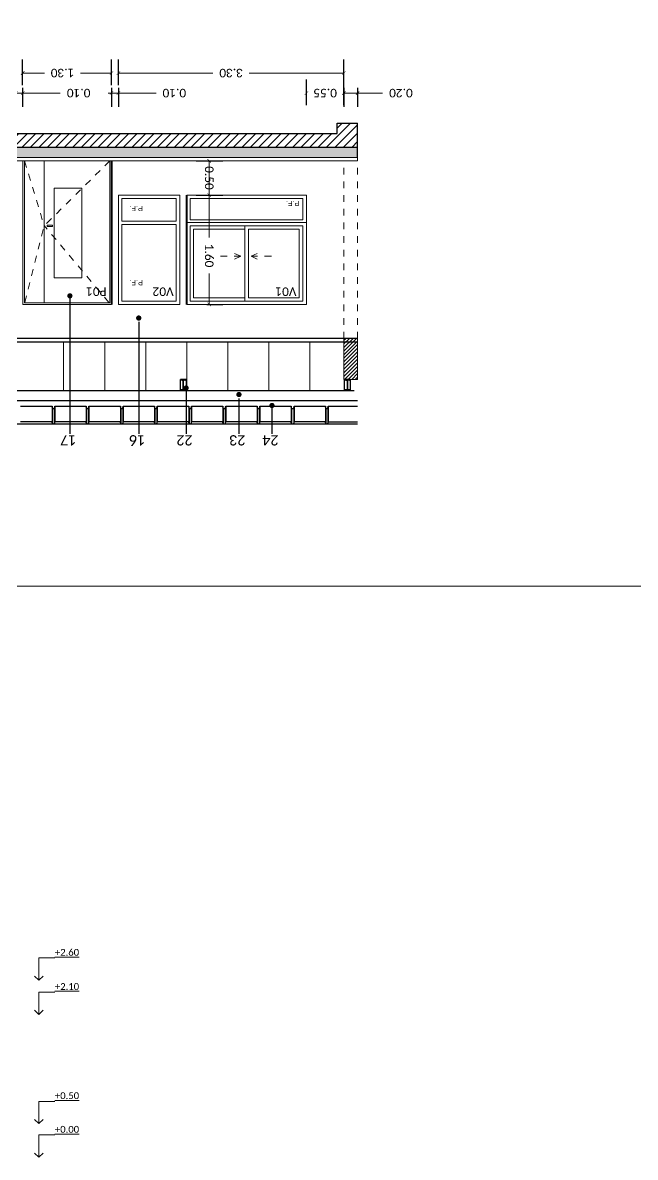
# Model space of a CAD drawing. Header units: metres. Extents: x -127.2 to -72.7, y -10.7 to 45.9.
# Drawn here: x -100.01 to -91.05, y -9.37 to 7.23 of the extents above; entities that cross this region are included whole.
import ezdxf
from ezdxf import colors
from ezdxf.entities.mleader import LeaderData, LeaderLine
from ezdxf.enums import TextEntityAlignment as Align
from ezdxf.math import Vec2, Vec3

# ---------------------------------------------------------------- set-up
doc = ezdxf.new("R2010")
doc.units = ezdxf.units.M
doc.header["$LTSCALE"] = 0.05
doc.header["$MEASUREMENT"] = 0
doc.linetypes.add('DASHED', pattern=[0.75, 0.5, -0.25])
doc.linetypes.add('STYLE_01', pattern=[0.41664, 0.20828, -0.20836])
for name, color, linetype, lineweight in [('0-COT-1-50', 3, 'Continuous', 5), ('0-T-1-50-TEXTOS', 4, 'Continuous', 5), ('0-T-1-75-TEXTOS', 4, 'Continuous', 5), ('2.CORTE CHAPA', 3, 'Continuous', 25), ('2.CORTE MURO EXTERIOR', 4, 'Continuous', 18), ('2.CORTE PERFILES ESTRUCTURALES', 4, 'Continuous', 25), ('3. LINEA SOLADO', 4, 'Continuous', 18), ('3.VISTA CARP MARCO', 1, 'Continuous', 9), ('3.VISTA MURO COMUN', 1, 'Continuous', 40), ('3.VISTA TIMPANO SUPERIOR', 2, 'Continuous', 25), ('3SA TEXTOS 1-100', 1, 'Continuous', 0), ('6', 252, 'Continuous', 25), ('A-----NPP', 5, 'Continuous', 9), ('APERTURAS', 251, 'STYLE_01', 18), ('CARPINTERIAS', 1, 'Continuous', 25), ('ESTRUCTURA', 3, 'Continuous', 18), ('flechitas', 2, 'Continuous', 25)]:
    doc.layers.add(name, color=color, linetype=linetype, lineweight=lineweight)
doc.layers.add('2.CORTE PLATEA', color=4, linetype='Continuous')
doc.layers.add('HATCH', color=1, linetype='Continuous')
doc.layers.add('2.CORTE RELLENO MURO', color=7, linetype='Continuous', true_color=0x9e9e9e)
doc.styles.add('1-50-TEXTO-CAL', font='calibri.ttf', dxfattribs={"height": 0.125})
doc.styles.add('Arial Narrow', font='ARIALN.TTF')
doc.styles.add('TCH-1-50-CA', font='calibri.ttf', dxfattribs={"height": 0.1})
doc.styles.add('TCH-1-75-CA', font='calibri.ttf', dxfattribs={"height": 0.15})
doc.dimstyles.new('1-50-COTAS', dxfattribs={"dimtxt": 0.12, "dimasz": 0.1, "dimexe": 0.2, "dimexo": 0.02, "dimgap": 0.1, "dimtad": 0, "dimtoh": 1, "dimzin": 0, "dimdsep": 46, "dimtxsty": '1-50-TEXTO-CAL', "dimblk": 'ARCHTICK', "dimcen": 2, "dimclrd": 256, "dimclre": 250, "dimclrt": 256, "dimadec": 0, "dimazin": 0, "dimtfac": 1, "dimtmove": 0, "dimatfit": 3, "dimldrblk": 'DOT', "dimfxl": 1, "dimfxlon": 1, "dimtzin": 0, "dimlwd": -1, "dimarcsym": 0})

# ---------------------------------------------------------------- blocks, each defined once
blk = doc.blocks.new('_ArchTick')
at = {"color": 0, "linetype": 'ByBlock', "const_width": 0.15}
blk.add_lwpolyline([(-0.5, -0.5), (0.5, 0.5)], dxfattribs=at)
blk = doc.blocks.new('*D57')
at = {"layer": '0-COT-1-50', "color": 250, "lineweight": -2, "transparency": 16777216}
for p, q in [((-97.475, 5.208), (-97.085, 5.208)), ((-97.427, 4.708), (-97.085, 4.708))]:
    blk.add_line(p, q, dxfattribs=at)
at = {"layer": '0-COT-1-50', "transparency": 16777216}
blk.add_line((-97.285, 5.208), (-97.285, 4.708), dxfattribs=at)
at = {"layer": 'Defpoints', "color": 0, "transparency": 16777216}
for p in [(-97.495, 5.208, 0), (-97.447, 4.708, 0), (-97.285, 4.708)]:
    blk.add_point(p, dxfattribs=at)
at = {"layer": '0-COT-1-50', "transparency": 16777216, "xscale": 0.05, "yscale": 0.05, "zscale": 0.05}
for p, rotation in [((-97.285, 5.208), 90), ((-97.285, 4.708), 270)]:
    blk.add_blockref('_ArchTick', p, dxfattribs=dict(at, rotation=rotation))
at = {"layer": '0-COT-1-50', "transparency": 16777216, "insert": (-97.285, 4.958), "char_height": 0.125, "attachment_point": 5, "rotation": 270, "style": '1-50-TEXTO-CAL'}
blk.add_mtext('0.50', dxfattribs=at)
blk = doc.blocks.new('_Dot')
at = {"color": 0, "linetype": 'ByBlock', "lineweight": -2}
blk.add_line((-0.5, 0), (-1, 0), dxfattribs=at)
at = {"color": 0, "linetype": 'ByBlock', "const_width": 0.343}
blk.add_lwpolyline([(-0.17, 0, 1), (0.17, 0, 1)], format="xyb", close=True, dxfattribs=at)
blk = doc.blocks.new('*D56')
at = {"layer": '0-COT-1-50', "color": 250, "lineweight": -2, "transparency": 16777216}
for p, q in [((-97.475, 4.708), (-97.085, 4.708)), ((-97.321, 3.108), (-97.085, 3.108))]:
    blk.add_line(p, q, dxfattribs=at)
at = {"layer": '0-COT-1-50', "transparency": 16777216}
for p, q in [((-97.285, 4.708), (-97.285, 4.085)), ((-97.285, 3.108), (-97.285, 3.56))]:
    blk.add_line(p, q, dxfattribs=at)
at = {"layer": 'Defpoints', "color": 0, "transparency": 16777216}
for p in [(-97.495, 4.708, 0), (-97.341, 3.108, 0), (-97.285, 3.108)]:
    blk.add_point(p, dxfattribs=at)
at = {"layer": '0-COT-1-50', "transparency": 16777216, "xscale": 0.05, "yscale": 0.05, "zscale": 0.05}
for p, rotation in [((-97.285, 4.708), 90), ((-97.285, 3.108), 270)]:
    blk.add_blockref('_ArchTick', p, dxfattribs=dict(at, rotation=rotation))
at = {"layer": '0-COT-1-50', "transparency": 16777216, "insert": (-97.285, 3.823), "char_height": 0.125, "attachment_point": 5, "rotation": 270, "style": '1-50-TEXTO-CAL'}
blk.add_mtext('1.60', dxfattribs=at)
blk = doc.blocks.new('*D134')
at = {"layer": '0-COT-1-50', "color": 250, "lineweight": -2, "transparency": 16777216}
for p, q in [((-95.314, 6.274), (-95.314, 6)), ((-95.114, 6.274), (-95.114, 6))]:
    blk.add_line(p, q, dxfattribs=at)
at = {"layer": '0-COT-1-50', "transparency": 16777216}
for p, q in [((-95.314, 6.2), (-95.114, 6.2)), ((-95.114, 6.2), (-94.748, 6.2))]:
    blk.add_line(p, q, dxfattribs=at)
at = {"layer": 'Defpoints', "color": 0, "transparency": 16777216}
for p in [(-95.314, 6.294, 0), (-95.314, 6.2), (-95.114, 6.294, 0)]:
    blk.add_point(p, dxfattribs=at)
at = {"layer": '0-COT-1-50', "transparency": 16777216, "xscale": 0.05, "yscale": 0.05, "zscale": 0.05, "rotation": 180}
blk.add_blockref('_ArchTick', (-95.314, 6.2), dxfattribs=at)
at = {"layer": '0-COT-1-50', "transparency": 16777216, "xscale": 0.05, "yscale": 0.05, "zscale": 0.05}
blk.add_blockref('_ArchTick', (-95.114, 6.2), dxfattribs=at)
at = {"layer": '0-COT-1-50', "transparency": 16777216, "insert": (-94.48, 6.2), "char_height": 0.125, "attachment_point": 5, "rotation": 180, "style": '1-50-TEXTO-CAL'}
blk.add_mtext('0.20', dxfattribs=at)
blk = doc.blocks.new('*D135')
at = {"layer": '0-COT-1-50', "transparency": 16777216}
for p, q in [((-98.714, 6.2), (-98.764, 6.2)), ((-98.714, 6.2), (-98.614, 6.2)), ((-98.614, 6.2), (-98.063, 6.2))]:
    blk.add_line(p, q, dxfattribs=at)
at = {"layer": '0-COT-1-50', "color": 250, "lineweight": -2, "transparency": 16777216}
for p, q in [((-98.714, 6.274), (-98.714, 6)), ((-98.614, 6.274), (-98.614, 6))]:
    blk.add_line(p, q, dxfattribs=at)
at = {"layer": 'Defpoints', "color": 0, "transparency": 16777216}
for p in [(-98.714, 6.294, 0), (-98.714, 6.2), (-98.614, 6.294, 0)]:
    blk.add_point(p, dxfattribs=at)
at = {"layer": '0-COT-1-50', "transparency": 16777216, "xscale": 0.05, "yscale": 0.05, "zscale": 0.05}
blk.add_blockref('_ArchTick', (-98.714, 6.2), dxfattribs=at)
at = {"layer": '0-COT-1-50', "transparency": 16777216, "xscale": 0.05, "yscale": 0.05, "zscale": 0.05, "rotation": 180}
blk.add_blockref('_ArchTick', (-98.614, 6.2), dxfattribs=at)
at = {"layer": '0-COT-1-50', "transparency": 16777216, "insert": (-97.795, 6.2), "char_height": 0.125, "attachment_point": 5, "rotation": 180, "style": '1-50-TEXTO-CAL'}
blk.add_mtext('0.10', dxfattribs=at)
blk = doc.blocks.new('*D136')
at = {"layer": '0-COT-1-50', "color": 250, "lineweight": -2, "transparency": 16777216}
for p, q in [((-98.614, 6.314), (-98.614, 6.693)), ((-95.314, 6.314), (-95.314, 6.693))]:
    blk.add_line(p, q, dxfattribs=at)
at = {"layer": '0-COT-1-50', "transparency": 16777216}
for p, q in [((-98.614, 6.493), (-97.231, 6.493)), ((-95.314, 6.493), (-96.698, 6.493))]:
    blk.add_line(p, q, dxfattribs=at)
at = {"layer": 'Defpoints', "color": 0, "transparency": 16777216}
for p in [(-98.614, 6.493), (-98.614, 6.294, 0), (-95.314, 6.294, 0)]:
    blk.add_point(p, dxfattribs=at)
at = {"layer": '0-COT-1-50', "transparency": 16777216, "xscale": 0.05, "yscale": 0.05, "zscale": 0.05, "rotation": 180}
blk.add_blockref('_ArchTick', (-98.614, 6.493), dxfattribs=at)
at = {"layer": '0-COT-1-50', "transparency": 16777216, "xscale": 0.05, "yscale": 0.05, "zscale": 0.05}
blk.add_blockref('_ArchTick', (-95.314, 6.493), dxfattribs=at)
at = {"layer": '0-COT-1-50', "transparency": 16777216, "insert": (-96.964, 6.493), "char_height": 0.125, "attachment_point": 5, "rotation": 180, "style": '1-50-TEXTO-CAL'}
blk.add_mtext('3.30', dxfattribs=at)
blk = doc.blocks.new('*D137')
at = {"layer": '0-COT-1-50', "color": 250, "lineweight": -2, "transparency": 16777216}
for p, q in [((-95.864, 6.022), (-95.864, 6.4)), ((-95.314, 6.022), (-95.314, 6.4))]:
    blk.add_line(p, q, dxfattribs=at)
at = {"layer": '0-COT-1-50', "transparency": 16777216}
for p, q in [((-95.864, 6.2), (-95.855, 6.2)), ((-95.314, 6.2), (-95.324, 6.2))]:
    blk.add_line(p, q, dxfattribs=at)
at = {"layer": 'Defpoints', "color": 0, "transparency": 16777216}
for p in [(-95.864, 6.2), (-95.864, 6.002, 0), (-95.314, 6.002, 0)]:
    blk.add_point(p, dxfattribs=at)
at = {"layer": '0-COT-1-50', "transparency": 16777216, "xscale": 0.05, "yscale": 0.05, "zscale": 0.05, "rotation": 180}
blk.add_blockref('_ArchTick', (-95.864, 6.2), dxfattribs=at)
at = {"layer": '0-COT-1-50', "transparency": 16777216, "xscale": 0.05, "yscale": 0.05, "zscale": 0.05}
blk.add_blockref('_ArchTick', (-95.314, 6.2), dxfattribs=at)
at = {"layer": '0-COT-1-50', "transparency": 16777216, "insert": (-95.589, 6.2), "char_height": 0.125, "attachment_point": 5, "rotation": 180, "style": '1-50-TEXTO-CAL'}
blk.add_mtext('0.55', dxfattribs=at)
blk = doc.blocks.new('*D139')
at = {"layer": '0-COT-1-50', "transparency": 16777216}
for p, q in [((-100.114, 6.2), (-100.164, 6.2)), ((-100.114, 6.2), (-100.014, 6.2)), ((-100.014, 6.2), (-99.463, 6.2))]:
    blk.add_line(p, q, dxfattribs=at)
at = {"layer": '0-COT-1-50', "color": 250, "lineweight": -2, "transparency": 16777216}
for p, q in [((-100.114, 6.274), (-100.114, 6)), ((-100.014, 6.274), (-100.014, 6))]:
    blk.add_line(p, q, dxfattribs=at)
at = {"layer": 'Defpoints', "color": 0, "transparency": 16777216}
for p in [(-100.114, 6.294, 0), (-100.114, 6.2), (-100.014, 6.294, 0)]:
    blk.add_point(p, dxfattribs=at)
at = {"layer": '0-COT-1-50', "transparency": 16777216, "xscale": 0.05, "yscale": 0.05, "zscale": 0.05}
blk.add_blockref('_ArchTick', (-100.114, 6.2), dxfattribs=at)
at = {"layer": '0-COT-1-50', "transparency": 16777216, "xscale": 0.05, "yscale": 0.05, "zscale": 0.05, "rotation": 180}
blk.add_blockref('_ArchTick', (-100.014, 6.2), dxfattribs=at)
at = {"layer": '0-COT-1-50', "transparency": 16777216, "insert": (-99.195, 6.2), "char_height": 0.125, "attachment_point": 5, "rotation": 180, "style": '1-50-TEXTO-CAL'}
blk.add_mtext('0.10', dxfattribs=at)
blk = doc.blocks.new('*D143')
at = {"layer": '0-COT-1-50', "color": 250, "lineweight": -2, "transparency": 16777216}
for p, q in [((-100.014, 6.314), (-100.014, 6.693)), ((-98.714, 6.314), (-98.714, 6.693))]:
    blk.add_line(p, q, dxfattribs=at)
at = {"layer": '0-COT-1-50', "transparency": 16777216}
for p, q in [((-100.014, 6.493), (-99.693, 6.493)), ((-98.714, 6.493), (-99.167, 6.493))]:
    blk.add_line(p, q, dxfattribs=at)
at = {"layer": 'Defpoints', "color": 0, "transparency": 16777216}
for p in [(-100.014, 6.493), (-100.014, 6.294, 0), (-98.714, 6.294, 0)]:
    blk.add_point(p, dxfattribs=at)
at = {"layer": '0-COT-1-50', "transparency": 16777216, "xscale": 0.05, "yscale": 0.05, "zscale": 0.05, "rotation": 180}
blk.add_blockref('_ArchTick', (-100.014, 6.493), dxfattribs=at)
at = {"layer": '0-COT-1-50', "transparency": 16777216, "xscale": 0.05, "yscale": 0.05, "zscale": 0.05}
blk.add_blockref('_ArchTick', (-98.714, 6.493), dxfattribs=at)
at = {"layer": '0-COT-1-50', "transparency": 16777216, "insert": (-99.43, 6.493), "char_height": 0.125, "attachment_point": 5, "rotation": 180, "style": '1-50-TEXTO-CAL'}
blk.add_mtext('1.30', dxfattribs=at)
blk = doc.blocks.new('_Open90')
at = {"color": 0, "linetype": 'ByBlock', "lineweight": -2}
for p, q in [((0, 0), (-1, 0)), ((-0.5, 0.5), (0, 0)), ((0, 0), (-0.5, -0.5))]:
    blk.add_line(p, q, dxfattribs=at)
blk = doc.blocks.new('V01-vista')
at = {"layer": 'APERTURAS', "linetype": 'DASHED', "ltscale": 3}
for p, q in [((0.809, -0.704), (0.699, -0.653)), ((0.96, -0.704), (1.069, -0.653)), ((0.512, -0.704), (0.809, -0.704)), ((0.809, -0.704), (0.699, -0.755)), ((1.256, -0.704), (0.96, -0.704)), ((0.96, -0.704), (1.069, -0.755))]:
    blk.add_line(p, q, dxfattribs=at)
at = {"layer": 'CARPINTERIAS', "linetype": 'Continuous', "lineweight": 5}
for p, q in [((0, -1.2), (0, 0)), ((0, 0), (1.75, 0)), ((1.75, -1.2), (1.75, 0)), ((0.051, -0.046), (1.699, -0.046)), ((0.051, -1.149), (0.051, -0.046)), ((0.104, -0.099), (0.846, -0.099)), ((0.104, -1.1), (0.104, -0.099)), ((0.846, -0.099), (0.846, -1.1)), ((0.9, -1.149), (0.9, -0.046)), ((0.9, -0.099), (1.649, -0.099)), ((1.649, -0.099), (1.649, -1.1)), ((1.699, -0.046), (1.699, -1.149)), ((1.699, -1.149), (0.051, -1.149)), ((0.846, -1.1), (0.104, -1.1)), ((1.649, -1.1), (0.9, -1.1)), ((1.75, -1.2), (0, -1.2)), ((0, -1.2), (1.75, -1.2)), ((0, -1.6), (0, -1.2)), ((0, -1.2), (1.75, -1.2)), ((0.873, -1.2), (0, -1.2)), ((0.05, -1.551), (0.05, -1.24)), ((1.698, -1.24), (0.05, -1.24)), ((1.698, -1.24), (1.698, -1.551)), ((1.75, -1.6), (1.75, -1.2)), ((0, -1.6), (0.873, -1.6)), ((1.698, -1.551), (0.05, -1.551)), ((0.873, -1.6), (1.75, -1.6))]:
    blk.add_line(p, q, dxfattribs=at)
at = {"layer": 'CARPINTERIAS', "linetype": 'Continuous', "lineweight": 5, "insert": (0.104, -1.439), "char_height": 0.0762, "attachment_point": 1, "line_spacing_factor": 0.992596, "style": 'Arial Narrow'}
blk.add_mtext('P.F.', dxfattribs=at)
blk = doc.blocks.new('V02')
at = {"layer": 'CARPINTERIAS', "linetype": 'Continuous', "lineweight": 5}
for p, q in [((0.898, 0), (0, 0)), ((0, -1.6), (0, 0)), ((0.898, -1.6), (0.898, 0)), ((0.05, -0.05), (0.848, -0.05)), ((0.05, -1.167), (0.05, -0.05)), ((0.848, -1.167), (0.848, -0.05)), ((0.05, -1.167), (0.848, -1.167)), ((0.05, -1.217), (0.848, -1.217)), ((0.05, -1.55), (0.05, -1.217)), ((0.848, -1.55), (0.848, -1.217)), ((0, -1.6), (0.898, -1.6)), ((0.848, -1.55), (0.05, -1.55))]:
    blk.add_line(p, q, dxfattribs=at)
at = {"layer": 'CARPINTERIAS', "linetype": 'Continuous', "lineweight": 5, "char_height": 0.0762, "attachment_point": 1, "line_spacing_factor": 0.992596, "style": 'Arial Narrow'}
for insert in [(0.54, -0.281), (0.54, -1.365)]:
    blk.add_mtext('P.F.', dxfattribs=dict(at, insert=insert))
blk = doc.blocks.new('P01 - vista')
at = {"layer": 'A-----NPP', "linetype": 'Continuous', "lineweight": 5}
blk.add_lwpolyline([(0.355, 0.958), (0.433, 0.958), (0.433, 0.938), (0.355, 0.938)], close=True, dxfattribs=at)
at = {"layer": 'APERTURAS', "ltscale": 3}
for p, q in [((0.031, 2.07), (0.311, 0.946)), ((1.259, 2.07), (0.313, 0.946)), ((0.025, 0), (0.311, 0.944)), ((1.273, 0), (0.319, 0.944))]:
    blk.add_line(p, q, dxfattribs=at)
at = {"layer": 'CARPINTERIAS', "linetype": 'Continuous', "lineweight": 5}
blk.add_line((0.314, -0.006), (0.314, 2.07), dxfattribs=at)
for points in [[(-0.001, 2.1), (1.297, 2.1), (1.298, 0), (0, 0)], [(0.024, 2.075), (1.272, 2.075), (1.273, 0), (0.025, 0)], [(0.46, 1.71), (0.862, 1.71), (0.862, 0.4), (0.46, 0.4)]]:
    blk.add_lwpolyline(points, close=True, dxfattribs=at)

msp = doc.modelspace()

# ---------------------------------------------------------------- hatches: boundary and pattern name
at = {"layer": '2.CORTE RELLENO MURO'}
msp.add_hatch(color=256, dxfattribs=at).paths.add_polyline_path([(-95.114, 5.408), (-110.264, 5.408), (-110.264, 5.258), (-95.114, 5.258)])
at = {"layer": 'HATCH', "ltscale": 2}
h = msp.add_hatch(dxfattribs=at)
h.set_pattern_fill('ANSI31', color=256, scale=0.7, style=0)
h.paths.add_polyline_path([(-95.114, 5.758), (-95.414, 5.758), (-95.414, 5.608), (-102.314, 5.608), (-102.314, 5.758), (-102.614, 5.758), (-102.614, 5.608), (-109.514, 5.608), (-109.514, 5.758), (-109.814, 5.758), (-109.814, 5.608), (-110.264, 5.608), (-110.264, 5.408), (-95.114, 5.408)])
at = {"layer": 'HATCH'}
h = msp.add_hatch(dxfattribs=at)
h.set_pattern_fill('ANSI31', color=256, scale=0.3, style=0)
h.paths.add_polyline_path([(-95.114, 2.607), (-95.314, 2.607), (-95.314, 2.009), (-95.114, 2.009)])

# ---------------------------------------------------------------- linework, layer by layer
for p, q in [((-95.114, 2.608, 0), (-102.414, 2.608, 0)), ((-95.114, 2.558, 0), (-102.414, 2.558, 0))]:
    msp.add_line(p, q)
at = {"layer": '0-COT-1-50'}
for p, q in [((-99.414, 2.558, 0), (-99.414, 1.849, 0)), ((-98.814, 2.558, 0), (-98.814, 1.849, 0)), ((-98.214, 2.558, 0), (-98.214, 1.849, 0)), ((-97.614, 2.558, 0), (-97.614, 1.849, 0)), ((-97.014, 2.558, 0), (-97.014, 1.849, 0)), ((-96.414, 2.558, 0), (-96.414, 1.849, 0)), ((-95.814, 2.558, 0), (-95.814, 1.849, 0))]:
    msp.add_line(p, q, dxfattribs=at)
at = {"layer": '2.CORTE CHAPA'}
for p, q in [((-109.714, 1.702, 26.417), (-95.114, 1.702, 47.651)), ((-100.044, 1.622, 40.563), (-99.584, 1.622, 41.234)), ((-99.579, 1.587, 46.309), (-99.584, 1.622, 48.559)), ((-99.579, 1.587, 47.078), (-99.549, 1.587, 47.121)), ((-99.579, 1.587, 46.309), (-99.579, 1.358, 1.871)), ((-99.549, 1.587, 46.309), (-99.544, 1.622, 48.559)), ((-99.549, 1.587, 46.309), (-99.549, 1.358, 1.871)), ((-99.544, 1.622, 41.292), (-99.084, 1.622, 41.964)), ((-99.079, 1.587, 45.579), (-99.084, 1.622, 47.829)), ((-99.079, 1.587, 46.348), (-99.049, 1.587, 46.392)), ((-99.079, 1.587, 45.579), (-99.079, 1.358, 1.141)), ((-99.049, 1.587, 45.579), (-99.044, 1.622, 47.829)), ((-99.049, 1.587, 45.579), (-99.049, 1.358, 1.141)), ((-99.044, 1.622, 42.022), (-98.584, 1.622, 42.693)), ((-98.579, 1.587, 46.309), (-98.584, 1.622, 48.559)), ((-98.579, 1.587, 47.078), (-98.549, 1.587, 47.121)), ((-98.579, 1.587, 46.309), (-98.579, 1.358, 1.871)), ((-98.549, 1.587, 46.309), (-98.544, 1.622, 48.559)), ((-98.549, 1.587, 46.309), (-98.549, 1.358, 1.871)), ((-98.544, 1.622, 42.752), (-98.084, 1.622, 43.423)), ((-98.079, 1.587, 45.579), (-98.084, 1.622, 47.829)), ((-98.079, 1.587, 46.348), (-98.049, 1.587, 46.392)), ((-98.079, 1.587, 45.579), (-98.079, 1.358, 1.141)), ((-98.049, 1.587, 45.579), (-98.044, 1.622, 47.829)), ((-98.049, 1.587, 45.579), (-98.049, 1.358, 1.141)), ((-98.044, 1.622, 43.481), (-97.584, 1.622, 44.152)), ((-97.579, 1.587, 46.309), (-97.584, 1.622, 48.559)), ((-97.579, 1.587, 47.078), (-97.549, 1.587, 47.121)), ((-97.579, 1.587, 46.309), (-97.579, 1.358, 1.871)), ((-97.549, 1.587, 46.309), (-97.544, 1.622, 48.559)), ((-97.549, 1.587, 46.309), (-97.549, 1.358, 1.871)), ((-97.544, 1.622, 44.211), (-97.084, 1.622, 44.882)), ((-97.079, 1.587, 45.579), (-97.084, 1.622, 47.829)), ((-97.079, 1.587, 46.348), (-97.049, 1.587, 46.392)), ((-97.079, 1.587, 45.579), (-97.079, 1.358, 1.141)), ((-97.049, 1.587, 45.579), (-97.044, 1.622, 47.829)), ((-97.049, 1.587, 45.579), (-97.049, 1.358, 1.141)), ((-97.044, 1.622, 44.94), (-96.584, 1.622, 45.611)), ((-96.579, 1.587, 46.309), (-96.584, 1.622, 48.559)), ((-96.579, 1.587, 47.078), (-96.549, 1.587, 47.121)), ((-96.579, 1.587, 46.309), (-96.579, 1.358, 1.871)), ((-96.549, 1.587, 46.309), (-96.544, 1.622, 48.559)), ((-96.549, 1.587, 46.309), (-96.549, 1.358, 1.871)), ((-96.544, 1.622, 45.67), (-96.084, 1.622, 46.341)), ((-96.079, 1.587, 45.579), (-96.084, 1.622, 47.829)), ((-96.079, 1.587, 46.348), (-96.049, 1.587, 46.392)), ((-96.079, 1.587, 45.579), (-96.079, 1.358, 1.141)), ((-96.049, 1.587, 45.579), (-96.044, 1.622, 47.829)), ((-96.049, 1.587, 45.579), (-96.049, 1.358, 1.141)), ((-96.044, 1.622, 46.399), (-95.584, 1.622, 47.07)), ((-95.579, 1.587, 46.309), (-95.584, 1.622, 48.559)), ((-95.579, 1.587, 47.078), (-95.549, 1.587, 47.121)), ((-95.579, 1.587, 46.309), (-95.579, 1.358, 1.871)), ((-95.549, 1.587, 46.309), (-95.544, 1.622, 48.559)), ((-95.549, 1.587, 46.309), (-95.549, 1.358, 1.871)), ((-95.544, 1.622, 47.129), (-95.114, 1.622, 47.756)), ((-99.584, 1.393, 4.121), (-100.044, 1.393, 4.121)), ((-99.579, 1.358, 1.871), (-99.584, 1.393, 4.121)), ((-99.549, 1.358, 1.871), (-99.544, 1.393, 4.121)), ((-99.084, 1.393, 3.391), (-99.544, 1.393, 3.391)), ((-99.079, 1.358, 1.141), (-99.084, 1.393, 3.391)), ((-99.049, 1.358, 1.141), (-99.044, 1.393, 3.391)), ((-98.584, 1.393, 4.121), (-99.044, 1.393, 4.121)), ((-98.579, 1.358, 1.871), (-98.584, 1.393, 4.121)), ((-98.549, 1.358, 1.871), (-98.544, 1.393, 4.121)), ((-98.084, 1.393, 3.391), (-98.544, 1.393, 3.391)), ((-98.079, 1.358, 1.141), (-98.084, 1.393, 3.391)), ((-98.049, 1.358, 1.141), (-98.044, 1.393, 3.391)), ((-97.584, 1.393, 4.121), (-98.044, 1.393, 4.121)), ((-97.579, 1.358, 1.871), (-97.584, 1.393, 4.121)), ((-97.549, 1.358, 1.871), (-97.544, 1.393, 4.121)), ((-97.084, 1.393, 3.391), (-97.544, 1.393, 3.391)), ((-97.079, 1.358, 1.141), (-97.084, 1.393, 3.391)), ((-97.049, 1.358, 1.141), (-97.044, 1.393, 3.391)), ((-96.584, 1.393, 4.121), (-97.044, 1.393, 4.121)), ((-96.579, 1.358, 1.871), (-96.584, 1.393, 4.121)), ((-96.549, 1.358, 1.871), (-96.544, 1.393, 4.121)), ((-96.084, 1.393, 3.391), (-96.544, 1.393, 3.391)), ((-96.079, 1.358, 1.141), (-96.084, 1.393, 3.391)), ((-96.049, 1.358, 1.141), (-96.044, 1.393, 3.391)), ((-95.584, 1.393, 4.121), (-96.044, 1.393, 4.121)), ((-95.579, 1.358, 1.871), (-95.584, 1.393, 4.121)), ((-95.549, 1.358, 1.871), (-95.544, 1.393, 4.121)), ((-95.544, 1.393, 4.121), (-95.114, 1.393, 4.121))]:
    msp.add_line(p, q, dxfattribs=at)
at = {"layer": '2.CORTE MURO EXTERIOR'}
for p, q in [((-95.314, 2.009, 15), (-95.314, 2.608, -0.034)), ((-95.114, 2.608, -0.034), (-95.314, 2.608, -0.034)), ((-95.114, 2.607, 0), (-95.114, 2.608, -0.034)), ((-95.114, 2.607, -0.025), (-95.114, 2.009, 14.975)), ((-95.114, 2.607, 0), (-95.114, 2.607, -0.025)), ((-95.114, 2.009, 14.975), (-95.314, 2.009, 15))]:
    msp.add_line(p, q, dxfattribs=at)
at = {"layer": '2.CORTE PERFILES ESTRUCTURALES'}
for p, q in [((-97.705, 2.009, 10), (-97.623, 2.009, 10)), ((-97.705, 1.849, 30), (-97.705, 2.009, 10)), ((-97.623, 2.009, 20), (-97.705, 2.009, 20)), ((-97.677, 1.997, 10), (-97.698, 2.001, 20)), ((-97.631, 2.001, 20), (-97.652, 1.997, 10)), ((-97.623, 2.009, 10), (-97.623, 1.849, 30)), ((-95.305, 2.009, 15), (-95.223, 2.009, 15)), ((-95.305, 1.849, 35), (-95.305, 2.009, 15)), ((-95.223, 2.009, 25), (-95.305, 2.009, 25)), ((-95.277, 1.997, 15), (-95.298, 2.001, 25)), ((-95.231, 2.001, 25), (-95.252, 1.997, 15)), ((-95.223, 2.009, 15), (-95.223, 1.849, 35)), ((-97.623, 1.849, 30), (-97.705, 1.849, 30)), ((-97.623, 1.849, 50), (-97.705, 1.849, 50)), ((-97.677, 1.86, 40), (-97.698, 1.857, 50)), ((-97.669, 1.989, 10), (-97.669, 1.868, 40)), ((-97.659, 1.868, 40), (-97.659, 1.989, 10)), ((-97.631, 1.857, 50), (-97.652, 1.86, 40)), ((-95.223, 1.849, 35), (-95.305, 1.849, 35)), ((-95.223, 1.849, 55), (-95.305, 1.849, 55)), ((-95.277, 1.86, 45), (-95.298, 1.857, 55)), ((-95.269, 1.989, 15), (-95.269, 1.868, 45)), ((-95.259, 1.868, 45), (-95.259, 1.989, 15)), ((-95.231, 1.857, 55), (-95.252, 1.86, 45))]:
    msp.add_line(p, q, dxfattribs=at)
for centre, radius, start, end in [((-97.698, 2.009, 20), 0.00762, 177.3735, 270.1024), ((-97.678, 1.989, 10), 0.00863, 1.8906, 83.4072), ((-97.651, 1.989, 10), 0.00863, 96.5928, 178.1094), ((-97.631, 2.009, 20), 0.00762, 269.8976, 2.6265), ((-95.298, 2.009, 25), 0.00762, 177.3735, 270.1024), ((-95.278, 1.989, 15), 0.00863, 1.8906, 83.4072), ((-95.251, 1.989, 15), 0.00863, 96.5928, 178.1094), ((-95.231, 2.009, 25), 0.00762, 269.8976, 2.6265), ((-97.698, 1.849, 50), 0.00762, 89.8976, 182.6265), ((-97.678, 1.869, 40), 0.00863, 276.5928, 358.1094), ((-97.651, 1.869, 40), 0.00863, 181.8906, 263.4072), ((-97.631, 1.849, 50), 0.00762, 357.3735, 90.1024), ((-95.298, 1.849, 55), 0.00762, 89.8976, 182.6265), ((-95.278, 1.869, 45), 0.00863, 276.5928, 358.1094), ((-95.251, 1.869, 45), 0.00863, 181.8906, 263.4072), ((-95.231, 1.849, 55), 0.00762, 357.3735, 90.1024)]:
    msp.add_arc(centre, radius, start, end, dxfattribs=at)
at = {"layer": '2.CORTE PLATEA'}
for p, q in [((-95.414, 5.758, 0), (-95.114, 5.758, 0)), ((-95.414, 5.608, 0), (-95.414, 5.758, 0)), ((-95.114, 5.258, 0), (-95.114, 5.758, 0)), ((-102.314, 5.608, 0), (-95.414, 5.608, 0)), ((-110.264, 5.408, 0), (-95.114, 5.408, 0))]:
    msp.add_line(p, q, dxfattribs=at)
at = {"layer": '3. LINEA SOLADO'}
for p, q in [((-110.264, 5.258, 0), (-95.114, 5.258, 0)), ((-95.114, 5.208, 0), (-110.264, 5.208, 0))]:
    msp.add_line(p, q, dxfattribs=at)
at = {"layer": '3.VISTA CARP MARCO'}
msp.add_line((-100.014, 5.208, 0), (-98.714, 5.208, 0), dxfattribs=at)
at = {"layer": '3.VISTA MURO COMUN'}
for p, q in [((-98.714, 5.208, 0), (-98.714, 3.108, 0)), ((-97.614, 3.108, 0), (-97.614, 4.708, 0))]:
    msp.add_line(p, q, dxfattribs=at)
at = {"layer": '3.VISTA TIMPANO SUPERIOR'}
msp.add_line((-109.705, 1.849, 35), (-95.165, 1.849, 32.883), dxfattribs=at)
at = {"layer": '6'}
for p, q in [((-99.584, 1.622, 48.559), (-99.584, 1.393, 4.121)), ((-99.544, 1.622, 48.559), (-99.544, 1.393, 4.121)), ((-99.084, 1.622, 47.829), (-99.084, 1.393, 3.391)), ((-99.044, 1.622, 47.829), (-99.044, 1.393, 3.391)), ((-98.584, 1.622, 48.559), (-98.584, 1.393, 4.121)), ((-98.544, 1.622, 48.559), (-98.544, 1.393, 4.121)), ((-98.084, 1.622, 47.829), (-98.084, 1.393, 3.391)), ((-98.044, 1.622, 47.829), (-98.044, 1.393, 3.391)), ((-97.584, 1.622, 48.559), (-97.584, 1.393, 4.121)), ((-97.544, 1.622, 48.559), (-97.544, 1.393, 4.121)), ((-97.084, 1.622, 47.829), (-97.084, 1.393, 3.391)), ((-97.044, 1.622, 47.829), (-97.044, 1.393, 3.391)), ((-96.584, 1.622, 48.559), (-96.584, 1.393, 4.121)), ((-96.544, 1.622, 48.559), (-96.544, 1.393, 4.121)), ((-96.084, 1.622, 47.829), (-96.084, 1.393, 3.391)), ((-96.044, 1.622, 47.829), (-96.044, 1.393, 3.391)), ((-95.584, 1.622, 48.559), (-95.584, 1.393, 4.121)), ((-95.544, 1.622, 48.559), (-95.544, 1.393, 4.121)), ((-95.114, 1.358, 3.986), (-109.714, 1.358, -17.316))]:
    msp.add_line(p, q, dxfattribs=at)
at = {"layer": 'APERTURAS'}
for p, q in [((-95.314, 2.608, -0.034), (-95.314, 5.208, 0.004)), ((-95.114, 2.608, -0.034), (-95.114, 5.258, 0))]:
    msp.add_line(p, q, dxfattribs=at)
at = {"layer": 'ESTRUCTURA'}
msp.add_lwpolyline([(-127.189, 38.288), (-79.078, 38.288), (-79.078, -1.011), (-127.189, -1.011)], close=True, dxfattribs=at)
at = {"layer": 'flechitas', "linetype": 'ByBlock', "lineweight": -2}
for points in [[(-99.323, 3.262), (-99.323, 1.214)], [(-98.316, 2.853), (-98.316, 1.214)], [(-97.623, 1.857), (-97.623, 1.214)], [(-96.85, 1.734), (-96.85, 1.214)], [(-96.367, 1.658), (-96.367, 1.214)]]:
    msp.add_lwpolyline(points, dxfattribs=at)

# ---------------------------------------------------------------- block references
at = {"layer": 'CARPINTERIAS', "xscale": -1, "rotation": 180}
msp.add_blockref('P01 - vista', (-100.012, 5.208, 0), dxfattribs=at)
at = {"layer": 'CARPINTERIAS', "rotation": 180}
for name, p in [('V02', (-97.716, 3.108, 0)), ('V01-vista', (-95.864, 3.108))]:
    msp.add_blockref(name, p, dxfattribs=at)
at = {"layer": 'flechitas', "linetype": 'ByBlock', "lineweight": -2, "xscale": 0.1124999999999972, "yscale": 0.1124999999999972, "zscale": 0.1124999999999972, "rotation": 90}
for p in [(-99.323, 3.234), (-98.316, 2.909), (-97.623, 1.885), (-96.85, 1.79), (-96.367, 1.63)]:
    msp.add_blockref('_Dot', p, dxfattribs=at)

# ---------------------------------------------------------------- texts
at = {"layer": '0-T-1-50-TEXTOS', "char_height": 0.125, "width": 3.36795, "attachment_point": 7, "rotation": 180, "line_spacing_factor": 4, "style": '1-50-TEXTO-CAL'}
for s, insert in [('P01', (-98.787, 3.358, 0)), ('V02', (-97.805, 3.358, 0)), ('V01', (-96.009, 3.358))]:
    msp.add_mtext(s, dxfattribs=dict(at, insert=insert))
at = {"layer": '0-T-1-75-TEXTOS', "lineweight": 5, "style": 'TCH-1-75-CA'}
for s, p in [('17', (-99.345, 1.195, 0)), ('16', (-98.338, 1.195, 0)), ('22', (-97.645, 1.195, 0)), ('23', (-96.872, 1.195, 0)), ('24', (-96.388, 1.195, 0))]:
    msp.add_text(s, height=0.15, rotation=180, dxfattribs=at).set_placement(p, align=Align.CENTER)

# ---------------------------------------------------------------- dimensions: what is measured, and where the dimension line sits
at = {"layer": '0-COT-1-50'}
for base, p1, p2, angle, picture, middle, turn in [((-100.014, 6.493, 0), (-98.714, 6.294, 0), (-100.014, 6.294, 0), 180, '*D143', (-99.43, 6.493, 0), 180), ((-98.614, 6.493, 0), (-95.314, 6.294, 0), (-98.614, 6.294, 0), 180, '*D136', (-96.964, 6.493, 0), 180), ((-95.864, 6.2, 0), (-95.314, 6.002, 0), (-95.864, 6.002, 0), 180, '*D137', (-95.589, 6.2, 0), 180), ((-100.114, 6.2, 0), (-100.014, 6.294, 0), (-100.114, 6.294, 0), 180, '*D139', (-99.195, 6.2, 0), 180), ((-98.714, 6.2, 0), (-98.614, 6.294, 0), (-98.714, 6.294), 180, '*D135', (-97.795, 6.2, 0), 180), ((-95.314, 6.2, 0), (-95.114, 6.294, 0), (-95.314, 6.294, 0), 180, '*D134', (-94.48, 6.2, 0), 180), ((-97.285, 4.708), (-97.495, 5.208, 0), (-97.447, 4.708, 0), 90, '*D57', (-97.285, 4.958), 270), ((-97.285, 3.108, 0), (-97.495, 4.708, 0), (-97.341, 3.108, 0), 90, '*D56', (-97.285, 3.823, 0), 270)]:
    dim = msp.add_linear_dim(base=base, p1=p1, p2=p2, angle=angle, dimstyle='1-50-COTAS', override={"dimasz": 0.05}, dxfattribs=at)
    dim.commit()
    dim.dimension.update_dxf_attribs({"geometry": picture, "text_midpoint": middle, "dimtype": 160, "text_rotation": turn})

# ---------------------------------------------------------------- leaders
at = {"layer": '3SA TEXTOS 1-100'}
ml = msp.add_multileader_mtext('Standard', dxfattribs=at)
ml.set_content('{\\L+2.60}', color=256, style='TCH-1-50-CA')
ml.set_leader_properties(color=256, linetype='ByLayer', lineweight=-1)
ml.set_arrow_properties(name='OPEN90')
ml.build(insert=Vec2(0, 0))
ml.multileader.update_dxf_attribs({"text_left_attachment_type": 4, "text_right_attachment_type": 2, "dogleg_length": 0.234, "arrow_head_size": 0.125})
ctx = ml.context
ctx.base_point, ctx.char_height, ctx.arrow_head_size, ctx.landing_gap_size, ctx.plane_origin = Vec3(-99.542, -6.452), 0.1, 0.125, 0, Vec3(-99.776, -6.778)
ctx.left_attachment, ctx.right_attachment = 4, 2
notes = []
notes.append((ctx, [(0, (1, 1, 0), (-99.776, -6.452), (1, 0), 0.234, [(0, [(-99.776, -6.778)], 0, [])])]))
ctx.mtext.insert, ctx.mtext.line_spacing_factor, ctx.mtext.flow_direction = Vec3(-99.542, -6.319), 2, 5
ml = msp.add_multileader_mtext('Standard', dxfattribs=at)
ml.set_content('{\\L+2.10}', color=256, style='TCH-1-50-CA')
ml.set_leader_properties(color=256, linetype='ByLayer', lineweight=-1)
ml.set_arrow_properties(name='OPEN90')
ml.build(insert=Vec2(0, 0))
ml.multileader.update_dxf_attribs({"text_left_attachment_type": 4, "text_right_attachment_type": 2, "dogleg_length": 0.234, "arrow_head_size": 0.125})
ctx = ml.context
ctx.base_point, ctx.char_height, ctx.arrow_head_size, ctx.landing_gap_size, ctx.plane_origin = Vec3(-99.542, -6.952), 0.1, 0.125, 0, Vec3(-99.776, -7.278)
ctx.left_attachment, ctx.right_attachment = 4, 2
notes.append((ctx, [(0, (1, 1, 0), (-99.776, -6.952), (1, 0), 0.234, [(0, [(-99.776, -7.278)], 0, [])])]))
ctx.mtext.insert, ctx.mtext.line_spacing_factor, ctx.mtext.flow_direction = Vec3(-99.542, -6.819), 2, 5
ml = msp.add_multileader_mtext('Standard', dxfattribs=at)
ml.set_content('{\\L+0.50}', color=256, style='TCH-1-50-CA')
ml.set_leader_properties(color=256, linetype='ByLayer', lineweight=-1)
ml.set_arrow_properties(name='OPEN90')
ml.build(insert=Vec2(0, 0))
ml.multileader.update_dxf_attribs({"text_left_attachment_type": 4, "text_right_attachment_type": 2, "dogleg_length": 0.234, "arrow_head_size": 0.125})
ctx = ml.context
ctx.base_point, ctx.char_height, ctx.arrow_head_size, ctx.landing_gap_size, ctx.plane_origin = Vec3(-99.542, -8.549, 0), 0.1, 0.125, 0, Vec3(-99.776, -8.875, 0)
ctx.left_attachment, ctx.right_attachment = 4, 2
notes.append((ctx, [(0, (1, 1, 0), (-99.776, -8.549, 0), (1, 0), 0.234, [(0, [(-99.776, -8.875, 0)], 0, [])])]))
ctx.mtext.insert, ctx.mtext.line_spacing_factor, ctx.mtext.flow_direction = Vec3(-99.542, -8.416, 0), 2, 5
ml = msp.add_multileader_mtext('Standard', dxfattribs=at)
ml.set_content('{\\L+0.00}', color=256, style='TCH-1-50-CA')
ml.set_leader_properties(color=256, linetype='ByLayer', lineweight=-1)
ml.set_arrow_properties(name='OPEN90')
ml.build(insert=Vec2(0, 0))
ml.multileader.update_dxf_attribs({"text_left_attachment_type": 4, "text_right_attachment_type": 2, "dogleg_length": 0.234, "arrow_head_size": 0.125})
ctx = ml.context
ctx.base_point, ctx.char_height, ctx.arrow_head_size, ctx.landing_gap_size, ctx.plane_origin = Vec3(-99.542, -9.041, 0), 0.1, 0.125, 0, Vec3(-99.776, -9.367, 0)
ctx.left_attachment, ctx.right_attachment = 4, 2
notes.append((ctx, [(0, (1, 1, 0), (-99.776, -9.041, 0), (1, 0), 0.234, [(0, [(-99.776, -9.367, 0)], 0, [])])]))
ctx.mtext.insert, ctx.mtext.line_spacing_factor, ctx.mtext.flow_direction = Vec3(-99.542, -8.908, 0), 2, 5
for ctx, leaders in notes:
    for number, flags, end, landing, length, lines in leaders:
        leader = LeaderData()
        leader.index, (leader.has_last_leader_line, leader.has_dogleg_vector, leader.attachment_direction) = number, flags
        leader.last_leader_point, leader.dogleg_vector, leader.dogleg_length = Vec3(end), Vec3(landing), length
        for number, points, colour, breaks in lines:
            line = LeaderLine()
            line.index, line.vertices, line.color, line.breaks = number, Vec3.list(points), colors.encode_raw_color(colour), breaks
            leader.lines.append(line)
        ctx.leaders.append(leader)

doc.saveas('drawing.dxf')
